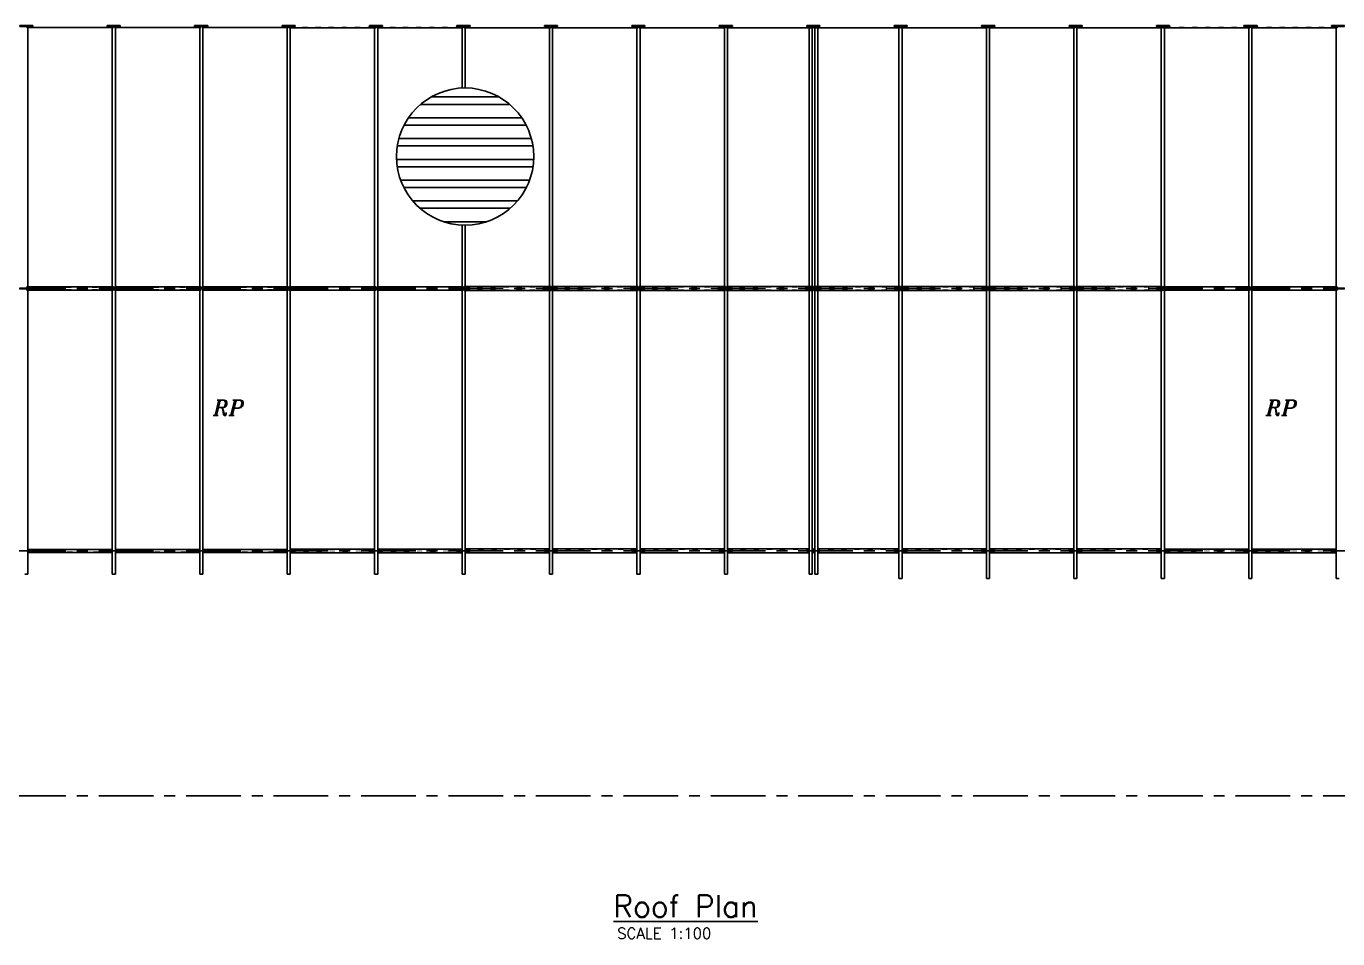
# Model space of a CAD drawing. Header units: inches. Extents: x -15 to 1885144, y -42615 to 866270.
# Drawn here: x 1662029 to 1692024, y 319549 to 340410 of the extents above; entities that cross this region are included whole.
import ezdxf
from ezdxf.enums import TextEntityAlignment as Align

# ---------------------------------------------------------------- set-up
doc = ezdxf.new("R2010")
doc.units = ezdxf.units.IN
doc.header["$LTSCALE"] = 100
doc.header["$MEASUREMENT"] = 0
for name, pattern in [('CENTER', [2, 1.25, -0.25, 0.25, -0.25]), ('dash line', [30, 12, -18]), ('PHANTOM2', [1.25, 0.625, -0.125, 0.125, -0.125, 0.125, -0.125])]:
    doc.linetypes.add(name, pattern=pattern)
for name, color, linetype in [('axis', 8, 'PHANTOM2'), ('layout', 7, 'Continuous'), ('purlins', 4, 'Continuous'), ('text', 3, 'Continuous')]:
    doc.layers.add(name, color=color, linetype=linetype)
doc.styles.add('LEROY100', font='simplex.shx')
doc.styles.add('T45', font='simplex.shx', dxfattribs={"height": 4.5})
doc.styles.add('TEXT-3', font='ITALICT.shx', dxfattribs={"height": 350})

# ---------------------------------------------------------------- blocks, each defined once
blk = doc.blocks.new('*U1115')
at = {"layer": 'layout', "ltscale": 0.01}
for p, q in [((150, 10), (-150, 10)), ((-150, 10), (-150, -10)), ((150, -10), (150, 10)), ((-150, -10), (150, -10))]:
    blk.add_line(p, q, dxfattribs=at)
blk = doc.blocks.new('*U1116')
at = {"layer": 'layout', "color": 0, "linetype": 'ByBlock', "lineweight": -2, "transparency": 16777216}
for p in [(0, 0), (2000, 0), (4000, 0), (6000, 0), (8000, 0), (10000, 0), (12000, 0), (14000, 0), (16000, 0), (18000, 0)]:
    blk.add_blockref('*U1115', p, dxfattribs=at)
blk = doc.blocks.new('*U1117')
at = {"layer": 'layout', "ltscale": 0.01}
for p, q in [((150, 10), (-150, 10)), ((-150, 10), (-150, -10)), ((150, -10), (150, 10)), ((-150, -10), (150, -10))]:
    blk.add_line(p, q, dxfattribs=at)
blk = doc.blocks.new('*U1118')
at = {"layer": 'layout', "color": 0, "linetype": 'ByBlock', "lineweight": -2, "transparency": 16777216}
for p in [(0, 0), (2000, 0), (4000, 0), (6000, 0), (8000, 0), (10000, 0), (12000, 0), (14000, 0), (16000, 0), (18000, 0)]:
    blk.add_blockref('*U1117', p, dxfattribs=at)
blk = doc.blocks.new('*U1119')
at = {"layer": 'layout', "ltscale": 0.01}
for p, q in [((150, 10), (-150, 10)), ((-150, 10), (-150, -10)), ((150, -10), (150, 10)), ((-150, -10), (150, -10))]:
    blk.add_line(p, q, dxfattribs=at)
blk = doc.blocks.new('*U1120')
at = {"layer": 'layout', "color": 0, "linetype": 'ByBlock', "lineweight": -2, "transparency": 16777216}
for p in [(0, 0), (2000, 0), (4000, 0), (6000, 0), (8000, 0), (10000, 0), (12000, 0), (14000, 0), (16000, 0), (18000, 0)]:
    blk.add_blockref('*U1119', p, dxfattribs=at)
blk = doc.blocks.new('*U1121')
at = {"layer": 'layout', "ltscale": 0.01}
for p, q in [((150, 10), (-150, 10)), ((-150, 10), (-150, -10)), ((150, -10), (150, 10)), ((-150, -10), (150, -10))]:
    blk.add_line(p, q, dxfattribs=at)
blk = doc.blocks.new('*U1122')
at = {"layer": 'layout', "color": 0, "linetype": 'ByBlock', "lineweight": -2, "transparency": 16777216}
for p in [(0, 0), (2000, 0), (4000, 0), (6000, 0), (8000, 0), (10000, 0), (12000, 0), (14000, 0), (16000, 0), (18000, 0)]:
    blk.add_blockref('*U1121', p, dxfattribs=at)
blk = doc.blocks.new('*U1159')
at = {"layer": 'purlins', "ltscale": 0.01}
blk.add_line((-35, 0), (35, 0), dxfattribs=at)
blk = doc.blocks.new('*U1160')
at = {"layer": 'purlins', "color": 0, "linetype": 'ByBlock', "lineweight": -2, "transparency": 16777216}
for p in [(0, 0), (2000, 0), (4000, 0), (6000, 0), (8000, 0), (10000, 0), (12000, 0), (14000, 0), (16000, 0)]:
    blk.add_blockref('*U1159', p, dxfattribs=at)
blk = doc.blocks.new('*U1161')
at = {"layer": 'purlins', "ltscale": 0.01}
blk.add_line((-35, 0), (35, 0), dxfattribs=at)
blk = doc.blocks.new('*U1162')
at = {"layer": 'purlins', "color": 0, "linetype": 'ByBlock', "lineweight": -2, "transparency": 16777216}
for p in [(0, 0), (2000, 0), (4000, 0), (6000, 0), (8000, 0), (10000, 0), (12000, 0), (14000, 0), (16000, 0)]:
    blk.add_blockref('*U1161', p, dxfattribs=at)
blk = doc.blocks.new('*U1182')
at = {"layer": 'text', "linetype": 'Continuous', "style": 'TEXT-3'}
for p in [(651, -175), (24728, -175)]:
    blk.add_text('RP', height=350, dxfattribs=at).set_placement(p)
blk = doc.blocks.new('*U1183')
at = {"layer": 'text', "color": 0, "linetype": 'ByBlock', "lineweight": -2, "transparency": 16777216}
blk.add_blockref('*U1182', (0, 0), dxfattribs=at)

msp = doc.modelspace()

# ---------------------------------------------------------------- hatches: boundary and pattern name
at = {"layer": 'layout', "ltscale": 0.01}
h = msp.add_hatch(dxfattribs=at)
h.set_pattern_fill('STEEL', color=256, scale=3802.420809, angle=135)
h.set_pattern_definition([(180, (1060231, 204756.6), (-4e-14, -475.3026), []), (180, (1060062.96, 204588.55), (-4e-14, -475.3026), [])])
h.paths.add_polyline_path([(1670498.282, 337429.695, 1), (1673636.407, 337429.695, 1)])

# ---------------------------------------------------------------- linework, layer by layer
at = {"layer": 'axis', "linetype": 'CENTER', "ltscale": 10}
for p, q in [((1734936.993, 334414.695), (1628025.176, 334414.695)), ((1734936.993, 334414.695), (1628025.176, 334414.695)), ((1734936.993, 334414.695), (1628025.176, 334414.695)), ((1734936.993, 334414.695), (1628025.176, 334414.695)), ((1734936.993, 328414.695), (1628025.176, 328414.695)), ((1734936.993, 328414.695), (1628025.176, 328414.695)), ((1734936.993, 328414.695), (1628025.176, 328414.695)), ((1734936.993, 328414.695), (1628025.176, 328414.695)), ((1734936.993, 322814.695), (1628025.176, 322814.695))]:
    msp.add_line(p, q, dxfattribs=at)
at = {"layer": 'layout', "ltscale": 0.01}
for p, q in [((1662039.378, 340404.695), (1662039.378, 340379.695)), ((1664024.378, 340404.695), (1664024.378, 340379.695)), ((1664044.378, 340404.695), (1664044.378, 340379.695)), ((1668024.378, 340404.695), (1668024.378, 340379.695)), ((1668044.378, 340404.695), (1668044.378, 340374.695)), ((1670024.378, 340404.695), (1670024.378, 340374.695)), ((1670044.378, 340404.695), (1670044.378, 340374.695)), ((1672024.378, 340404.695), (1672024.378, 340374.695)), ((1672044.378, 340404.695), (1672044.378, 340369.695)), ((1674024.378, 340404.695), (1674024.378, 340369.695)), ((1674044.378, 340404.695), (1674044.378, 340369.695)), ((1676024.378, 340404.695), (1676024.378, 340369.695)), ((1676044.378, 340404.695), (1676044.378, 340369.695)), ((1678024.378, 340404.695), (1678024.378, 340369.695)), ((1678044.378, 340404.695), (1678044.378, 340369.695)), ((1680024.378, 340404.695), (1680024.378, 340369.695)), ((1680044.378, 340404.695), (1680044.378, 340369.695)), ((1682014.378, 340404.695), (1682014.378, 340369.695)), ((1682034.378, 340404.695), (1682034.378, 340369.695)), ((1684014.378, 340404.695), (1684014.378, 340369.695)), ((1684034.378, 340404.695), (1684034.378, 340369.695)), ((1686014.378, 340404.695), (1686014.378, 340369.695)), ((1686034.378, 340404.695), (1686034.378, 340369.695)), ((1688014.378, 340404.695), (1688014.378, 340369.695)), ((1688034.378, 340404.695), (1688034.378, 340374.695)), ((1690014.378, 340404.695), (1690014.378, 340374.695)), ((1690034.378, 340404.695), (1690034.378, 340374.695)), ((1692014.378, 340404.695), (1692014.378, 340374.695)), ((1662039.378, 334449.695), (1662039.378, 334424.695)), ((1664024.378, 334449.695), (1664024.378, 334424.695)), ((1664044.378, 334449.695), (1664044.378, 334424.695)), ((1668024.378, 334449.695), (1668024.378, 334424.695)), ((1668044.378, 334454.695), (1668044.378, 334424.695)), ((1670024.378, 334454.695), (1670024.378, 334424.695)), ((1670044.378, 334454.695), (1670044.378, 334424.695)), ((1672024.378, 334454.695), (1672024.378, 334424.695)), ((1672044.378, 334459.695), (1672044.378, 334424.695)), ((1674024.378, 334459.695), (1674024.378, 334424.695)), ((1674044.378, 334459.695), (1674044.378, 334424.695)), ((1676024.378, 334459.695), (1676024.378, 334424.695)), ((1676044.378, 334459.695), (1676044.378, 334424.695)), ((1678024.378, 334459.695), (1678024.378, 334424.695)), ((1678044.378, 334459.695), (1678044.378, 334424.695)), ((1680024.378, 334459.695), (1680024.378, 334424.695)), ((1680044.378, 334459.695), (1680044.378, 334424.695)), ((1682014.378, 334459.695), (1682014.378, 334424.695)), ((1682034.378, 334459.695), (1682034.378, 334424.695)), ((1684014.378, 334459.695), (1684014.378, 334424.695)), ((1684034.378, 334459.695), (1684034.378, 334424.695)), ((1686014.378, 334459.695), (1686014.378, 334424.695)), ((1686034.378, 334459.695), (1686034.378, 334424.695)), ((1688014.378, 334459.695), (1688014.378, 334424.695)), ((1688034.378, 334454.695), (1688034.378, 334424.695)), ((1690014.378, 334454.695), (1690014.378, 334424.695)), ((1690034.378, 334454.695), (1690034.378, 334424.695)), ((1692014.378, 334454.695), (1692014.378, 334424.695)), ((1662039.378, 334404.695), (1662039.378, 334379.695)), ((1664024.378, 334404.695), (1664024.378, 334379.695)), ((1664044.378, 334404.695), (1664044.378, 334379.695)), ((1668024.378, 334404.695), (1668024.378, 334379.695)), ((1668044.378, 334404.695), (1668044.378, 334374.695)), ((1670024.378, 334404.695), (1670024.378, 334374.695)), ((1670044.378, 334404.695), (1670044.378, 334374.695)), ((1672024.378, 334404.695), (1672024.378, 334374.695)), ((1672044.378, 334404.695), (1672044.378, 334369.695)), ((1674024.378, 334404.695), (1674024.378, 334369.695)), ((1674044.378, 334404.695), (1674044.378, 334369.695)), ((1676024.378, 334404.695), (1676024.378, 334369.695)), ((1676044.378, 334404.695), (1676044.378, 334369.695)), ((1678024.378, 334404.695), (1678024.378, 334369.695)), ((1678044.378, 334404.695), (1678044.378, 334369.695)), ((1680024.378, 334404.695), (1680024.378, 334369.695)), ((1680044.378, 334404.695), (1680044.378, 334369.695)), ((1682014.378, 334404.695), (1682014.378, 334369.695)), ((1682034.378, 334404.695), (1682034.378, 334369.695)), ((1684014.378, 334404.695), (1684014.378, 334369.695)), ((1684034.378, 334404.695), (1684034.378, 334369.695)), ((1686014.378, 334404.695), (1686014.378, 334369.695)), ((1686034.378, 334404.695), (1686034.378, 334369.695)), ((1688014.378, 334404.695), (1688014.378, 334369.695)), ((1688034.378, 334404.695), (1688034.378, 334374.695)), ((1690014.378, 334404.695), (1690014.378, 334374.695)), ((1690034.378, 334404.695), (1690034.378, 334374.695)), ((1692014.378, 334404.695), (1692014.378, 334374.695)), ((1680024.378, 328459.695), (1680024.378, 328369.695)), ((1680044.378, 328459.695), (1680044.378, 328369.695)), ((1662179.378, 328424.695), (1662067.345, 328424.695)), ((1662067.345, 328404.695), (1662179.378, 328404.695)), ((1662179.378, 328404.695), (1662179.378, 328424.695)), ((1663879.378, 328424.695), (1663879.378, 328404.695)), ((1663997.468, 328424.695), (1663879.378, 328424.695)), ((1663879.378, 328404.695), (1663997.468, 328404.695)), ((1664179.378, 328424.695), (1664067.345, 328424.695)), ((1664067.345, 328404.695), (1664179.378, 328404.695)), ((1664179.378, 328404.695), (1664179.378, 328424.695)), ((1665879.378, 328424.695), (1665879.378, 328404.695)), ((1665997.468, 328424.695), (1665879.378, 328424.695)), ((1665879.378, 328404.695), (1665997.468, 328404.695)), ((1666179.378, 328424.695), (1666067.345, 328424.695)), ((1666067.345, 328404.695), (1666179.378, 328404.695)), ((1666179.378, 328404.695), (1666179.378, 328424.695)), ((1667879.378, 328424.695), (1667879.378, 328404.695)), ((1667997.468, 328424.695), (1667879.378, 328424.695)), ((1667879.378, 328404.695), (1667997.468, 328404.695)), ((1668179.378, 328424.695), (1668067.345, 328424.695)), ((1668067.345, 328404.695), (1668179.378, 328404.695)), ((1668179.378, 328404.695), (1668179.378, 328424.695)), ((1669879.378, 328424.695), (1669879.378, 328404.695)), ((1669997.468, 328424.695), (1669879.378, 328424.695)), ((1669879.378, 328404.695), (1669997.468, 328404.695)), ((1670179.378, 328424.695), (1670067.345, 328424.695)), ((1670067.345, 328404.695), (1670179.378, 328404.695)), ((1670179.378, 328404.695), (1670179.378, 328424.695)), ((1671879.378, 328424.695), (1671879.378, 328404.695)), ((1671997.468, 328424.695), (1671879.378, 328424.695)), ((1671879.378, 328404.695), (1671997.468, 328404.695)), ((1672179.378, 328424.695), (1672067.345, 328424.695)), ((1672067.345, 328404.695), (1672179.378, 328404.695)), ((1672179.378, 328404.695), (1672179.378, 328424.695)), ((1673879.378, 328424.695), (1673879.378, 328404.695)), ((1673997.468, 328424.695), (1673879.378, 328424.695)), ((1673879.378, 328404.695), (1673997.468, 328404.695)), ((1674179.378, 328424.695), (1674067.345, 328424.695)), ((1674067.345, 328404.695), (1674179.378, 328404.695)), ((1674179.378, 328404.695), (1674179.378, 328424.695)), ((1675879.378, 328424.695), (1675879.378, 328404.695)), ((1675997.468, 328424.695), (1675879.378, 328424.695)), ((1675879.378, 328404.695), (1675997.468, 328404.695)), ((1676179.378, 328424.695), (1676067.345, 328424.695)), ((1676067.345, 328404.695), (1676179.378, 328404.695)), ((1676179.378, 328404.695), (1676179.378, 328424.695)), ((1677879.378, 328424.695), (1677879.378, 328404.695)), ((1677997.468, 328424.695), (1677879.378, 328424.695)), ((1677879.378, 328404.695), (1677997.468, 328404.695)), ((1678179.378, 328424.695), (1678067.345, 328424.695)), ((1678067.345, 328404.695), (1678179.378, 328404.695)), ((1678179.378, 328404.695), (1678179.378, 328424.695)), ((1679879.378, 328424.695), (1679879.378, 328404.695)), ((1679933.529, 328424.695), (1679879.378, 328424.695)), ((1679879.378, 328424.695), (1679933.529, 328424.695)), ((1679879.378, 328404.695), (1679879.378, 328424.695)), ((1679879.378, 328404.695), (1679933.529, 328404.695)), ((1679933.529, 328404.695), (1679879.378, 328404.695)), ((1680065.324, 328424.695), (1680003.433, 328424.695)), ((1680003.433, 328424.695), (1680065.324, 328424.695)), ((1680003.433, 328404.695), (1680065.324, 328404.695)), ((1680065.324, 328404.695), (1680003.433, 328404.695)), ((1680179.378, 328424.695), (1680135.227, 328424.695)), ((1680135.227, 328424.695), (1680179.378, 328424.695)), ((1680135.227, 328404.695), (1680179.378, 328404.695)), ((1680179.378, 328404.695), (1680135.227, 328404.695)), ((1680179.378, 328404.695), (1680179.378, 328424.695)), ((1680179.378, 328424.695), (1680179.378, 328404.695)), ((1681879.378, 328424.695), (1681988.912, 328424.695)), ((1681879.378, 328404.695), (1681879.378, 328424.695)), ((1681988.912, 328404.695), (1681879.378, 328404.695)), ((1682058.789, 328424.695), (1682179.378, 328424.695)), ((1682179.378, 328404.695), (1682058.789, 328404.695)), ((1682179.378, 328424.695), (1682179.378, 328404.695)), ((1683879.378, 328424.695), (1683988.912, 328424.695)), ((1683879.378, 328404.695), (1683879.378, 328424.695)), ((1683988.912, 328404.695), (1683879.378, 328404.695)), ((1684058.789, 328424.695), (1684179.378, 328424.695)), ((1684179.378, 328404.695), (1684058.789, 328404.695)), ((1684179.378, 328424.695), (1684179.378, 328404.695)), ((1685879.378, 328424.695), (1685988.912, 328424.695)), ((1685879.378, 328404.695), (1685879.378, 328424.695)), ((1685988.912, 328404.695), (1685879.378, 328404.695)), ((1686058.789, 328424.695), (1686179.378, 328424.695)), ((1686179.378, 328404.695), (1686058.789, 328404.695)), ((1686179.378, 328424.695), (1686179.378, 328404.695)), ((1687879.378, 328424.695), (1687988.912, 328424.695)), ((1687879.378, 328404.695), (1687879.378, 328424.695)), ((1687988.912, 328404.695), (1687879.378, 328404.695)), ((1688058.789, 328424.695), (1688179.378, 328424.695)), ((1688179.378, 328404.695), (1688058.789, 328404.695)), ((1688179.378, 328424.695), (1688179.378, 328404.695)), ((1689879.378, 328424.695), (1689988.912, 328424.695)), ((1689879.378, 328404.695), (1689879.378, 328424.695)), ((1689988.912, 328404.695), (1689879.378, 328404.695)), ((1690058.789, 328424.695), (1690179.378, 328424.695)), ((1690179.378, 328404.695), (1690058.789, 328404.695)), ((1690179.378, 328424.695), (1690179.378, 328404.695)), ((1691879.378, 328424.695), (1691988.912, 328424.695)), ((1691879.378, 328404.695), (1691879.378, 328424.695)), ((1691988.912, 328404.695), (1691879.378, 328404.695))]:
    msp.add_line(p, q, dxfattribs=at)
at = {"layer": 'layout', "linetype": 'dash line', "ltscale": 0.1}
for p, q in [((1662039.378, 340384.695), (1664024.378, 340384.695)), ((1664044.378, 340384.695), (1666024.378, 340384.695)), ((1666044.378, 340384.695), (1668024.378, 340384.695)), ((1668044.378, 340379.695), (1670024.378, 340379.695)), ((1670044.378, 340379.695), (1672024.378, 340379.695)), ((1672044.378, 340374.695), (1674024.378, 340374.695)), ((1674044.378, 340374.695), (1676024.378, 340374.695)), ((1676044.378, 340374.695), (1678024.378, 340374.695)), ((1678044.378, 340374.695), (1680024.378, 340374.695)), ((1682014.378, 340374.695), (1680044.378, 340374.695)), ((1684014.378, 340374.695), (1682034.378, 340374.695)), ((1686014.378, 340374.695), (1684034.378, 340374.695)), ((1688014.378, 340374.695), (1686034.378, 340374.695)), ((1690014.378, 340379.695), (1688034.378, 340379.695)), ((1692014.378, 340379.695), (1690034.378, 340379.695)), ((1662039.378, 334444.695), (1664024.378, 334444.695)), ((1664044.378, 334444.695), (1666024.378, 334444.695)), ((1666044.378, 334444.695), (1668024.378, 334444.695)), ((1668044.378, 334449.695), (1670024.378, 334449.695)), ((1670044.378, 334449.695), (1672024.378, 334449.695)), ((1672044.378, 334454.695), (1674024.378, 334454.695)), ((1674044.378, 334454.695), (1676024.378, 334454.695)), ((1676044.378, 334454.695), (1678024.378, 334454.695)), ((1678044.378, 334454.695), (1680024.378, 334454.695)), ((1682014.378, 334454.695), (1680044.378, 334454.695)), ((1684014.378, 334454.695), (1682034.378, 334454.695)), ((1686014.378, 334454.695), (1684034.378, 334454.695)), ((1688014.378, 334454.695), (1686034.378, 334454.695)), ((1690014.378, 334449.695), (1688034.378, 334449.695)), ((1692014.378, 334449.695), (1690034.378, 334449.695)), ((1662039.378, 334384.695), (1664024.378, 334384.695)), ((1664044.378, 334384.695), (1666024.378, 334384.695)), ((1666044.378, 334384.695), (1668024.378, 334384.695)), ((1668044.378, 334379.695), (1670024.378, 334379.695)), ((1670044.378, 334379.695), (1672024.378, 334379.695)), ((1672044.378, 334374.695), (1674024.378, 334374.695)), ((1674044.378, 334374.695), (1676024.378, 334374.695)), ((1676044.378, 334374.695), (1678024.378, 334374.695)), ((1678044.378, 334374.695), (1680024.378, 334374.695)), ((1682014.378, 334374.695), (1680044.378, 334374.695)), ((1684014.378, 334374.695), (1682034.378, 334374.695)), ((1686014.378, 334374.695), (1684034.378, 334374.695)), ((1688014.378, 334374.695), (1686034.378, 334374.695)), ((1690014.378, 334379.695), (1688034.378, 334379.695)), ((1692014.378, 334379.695), (1690034.378, 334379.695)), ((1668067.345, 328449.695), (1669997.468, 328449.695)), ((1670067.345, 328449.695), (1671997.468, 328449.695)), ((1672067.345, 328454.695), (1673997.468, 328454.695)), ((1674067.345, 328454.695), (1675997.468, 328454.695)), ((1676067.345, 328454.695), (1677997.468, 328454.695)), ((1678067.345, 328454.695), (1679933.529, 328454.695)), ((1680003.433, 328454.695), (1680024.378, 328454.695)), ((1680065.324, 328454.695), (1680044.378, 328454.695)), ((1681988.912, 328454.695), (1680135.227, 328454.695)), ((1683988.912, 328454.695), (1682058.789, 328454.695)), ((1685988.912, 328454.695), (1684058.789, 328454.695)), ((1687988.912, 328454.695), (1686058.789, 328454.695)), ((1689988.912, 328449.695), (1688058.789, 328449.695)), ((1691988.912, 328449.695), (1690058.789, 328449.695)), ((1662067.345, 328444.695), (1663997.468, 328444.695)), ((1662067.345, 328384.695), (1663997.468, 328384.695)), ((1664067.345, 328444.695), (1665997.468, 328444.695)), ((1664067.345, 328384.695), (1665997.468, 328384.695)), ((1666067.345, 328444.695), (1667997.468, 328444.695)), ((1666067.345, 328384.695), (1667997.468, 328384.695)), ((1668067.345, 328379.695), (1669997.468, 328379.695)), ((1670067.345, 328379.695), (1671997.468, 328379.695)), ((1672067.345, 328374.695), (1673997.468, 328374.695)), ((1674067.345, 328374.695), (1675997.468, 328374.695)), ((1676067.345, 328374.695), (1677997.468, 328374.695)), ((1678067.345, 328374.695), (1679933.529, 328374.695)), ((1680003.433, 328374.695), (1680024.378, 328374.695)), ((1680065.324, 328374.695), (1680044.378, 328374.695)), ((1681988.912, 328374.695), (1680135.227, 328374.695)), ((1683988.912, 328374.695), (1682058.789, 328374.695)), ((1685988.912, 328374.695), (1684058.789, 328374.695)), ((1687988.912, 328374.695), (1686058.789, 328374.695)), ((1689988.912, 328379.695), (1688058.789, 328379.695)), ((1691988.912, 328379.695), (1690058.789, 328379.695))]:
    msp.add_line(p, q, dxfattribs=at)
at = {"layer": 'layout'}
for p, q in [((1662039.378, 340379.695), (1664024.378, 340379.695)), ((1664044.378, 340379.695), (1666024.378, 340379.695)), ((1666044.378, 340379.695), (1668024.378, 340379.695)), ((1668044.378, 340374.695), (1670024.378, 340374.695)), ((1670044.378, 340374.695), (1672024.378, 340374.695)), ((1672044.378, 340369.695), (1674024.378, 340369.695)), ((1674044.378, 340369.695), (1676024.378, 340369.695)), ((1676044.378, 340369.695), (1678024.378, 340369.695)), ((1678044.378, 340369.695), (1680024.378, 340369.695)), ((1682014.378, 340369.695), (1680044.378, 340369.695)), ((1684014.378, 340369.695), (1682034.378, 340369.695)), ((1686014.378, 340369.695), (1684034.378, 340369.695)), ((1688014.378, 340369.695), (1686034.378, 340369.695)), ((1690014.378, 340374.695), (1688034.378, 340374.695)), ((1692014.378, 340374.695), (1690034.378, 340374.695)), ((1662039.378, 334449.695), (1664024.378, 334449.695)), ((1664044.378, 334449.695), (1666024.378, 334449.695)), ((1666044.378, 334449.695), (1668024.378, 334449.695)), ((1668044.378, 334454.695), (1670024.378, 334454.695)), ((1670044.378, 334454.695), (1672024.378, 334454.695)), ((1672044.378, 334459.695), (1674024.378, 334459.695)), ((1674044.378, 334459.695), (1676024.378, 334459.695)), ((1676044.378, 334459.695), (1678024.378, 334459.695)), ((1678044.378, 334459.695), (1680024.378, 334459.695)), ((1682014.378, 334459.695), (1680044.378, 334459.695)), ((1684014.378, 334459.695), (1682034.378, 334459.695)), ((1686014.378, 334459.695), (1684034.378, 334459.695)), ((1688014.378, 334459.695), (1686034.378, 334459.695)), ((1690014.378, 334454.695), (1688034.378, 334454.695)), ((1692014.378, 334454.695), (1690034.378, 334454.695)), ((1662039.378, 334379.695), (1664024.378, 334379.695)), ((1664044.378, 334379.695), (1666024.378, 334379.695)), ((1666044.378, 334379.695), (1668024.378, 334379.695)), ((1668044.378, 334374.695), (1670024.378, 334374.695)), ((1670044.378, 334374.695), (1672024.378, 334374.695)), ((1672044.378, 334369.695), (1674024.378, 334369.695)), ((1674044.378, 334369.695), (1676024.378, 334369.695)), ((1676044.378, 334369.695), (1678024.378, 334369.695)), ((1678044.378, 334369.695), (1680024.378, 334369.695)), ((1682014.378, 334369.695), (1680044.378, 334369.695)), ((1684014.378, 334369.695), (1682034.378, 334369.695)), ((1686014.378, 334369.695), (1684034.378, 334369.695)), ((1688014.378, 334369.695), (1686034.378, 334369.695)), ((1690014.378, 334374.695), (1688034.378, 334374.695)), ((1692014.378, 334374.695), (1690034.378, 334374.695)), ((1662067.345, 328449.695), (1663997.468, 328449.695)), ((1664067.345, 328449.695), (1665997.468, 328449.695)), ((1666067.345, 328449.695), (1667997.468, 328449.695)), ((1668067.345, 328454.695), (1669997.468, 328454.695)), ((1670067.345, 328454.695), (1671997.468, 328454.695)), ((1672067.345, 328459.695), (1673997.468, 328459.695)), ((1674067.345, 328459.695), (1675997.468, 328459.695)), ((1676067.345, 328459.695), (1677997.468, 328459.695)), ((1678067.345, 328459.695), (1679933.529, 328459.695)), ((1680003.433, 328459.695), (1680024.378, 328459.695)), ((1680065.324, 328459.695), (1680044.378, 328459.695)), ((1681988.912, 328459.695), (1680135.227, 328459.695)), ((1683988.912, 328459.695), (1682058.789, 328459.695)), ((1685988.912, 328459.695), (1684058.789, 328459.695)), ((1687988.912, 328459.695), (1686058.789, 328459.695)), ((1689988.912, 328454.695), (1688058.789, 328454.695)), ((1691988.912, 328454.695), (1690058.789, 328454.695)), ((1662067.345, 328379.695), (1663997.468, 328379.695)), ((1664067.345, 328379.695), (1665997.468, 328379.695)), ((1666067.345, 328379.695), (1667997.468, 328379.695)), ((1668067.345, 328374.695), (1669997.468, 328374.695)), ((1670067.345, 328374.695), (1671997.468, 328374.695)), ((1672067.345, 328369.695), (1673997.468, 328369.695)), ((1674067.345, 328369.695), (1675997.468, 328369.695)), ((1676067.345, 328369.695), (1677997.468, 328369.695)), ((1678067.345, 328369.695), (1679933.529, 328369.695)), ((1680003.433, 328369.695), (1680024.378, 328369.695)), ((1680065.324, 328369.695), (1680044.378, 328369.695)), ((1681988.912, 328369.695), (1680135.227, 328369.695)), ((1683988.912, 328369.695), (1682058.789, 328369.695)), ((1685988.912, 328369.695), (1684058.789, 328369.695)), ((1687988.912, 328369.695), (1686058.789, 328369.695)), ((1689988.912, 328374.695), (1688058.789, 328374.695)), ((1691988.912, 328374.695), (1690058.789, 328374.695))]:
    msp.add_line(p, q, dxfattribs=at)
at = {"layer": 'layout', "linetype": 'dash line', "ltscale": 0.01}
for p, q in [((1666024.378, 340404.695), (1666024.378, 340379.695)), ((1666044.378, 340404.695), (1666044.378, 340379.695)), ((1666024.378, 334449.695), (1666024.378, 334424.695)), ((1666044.378, 334449.695), (1666044.378, 334424.695)), ((1666024.378, 334404.695), (1666024.378, 334379.695)), ((1666044.378, 334404.695), (1666044.378, 334379.695))]:
    msp.add_line(p, q, dxfattribs=at)
at = {"layer": 'layout', "ltscale": 0.01}
msp.add_circle((1672067.345, 337429.695), 1569.062, dxfattribs=at)
at = {"layer": 'purlins', "ltscale": 0.01}
for p, q in [((1662067.345, 334449.695), (1662067.345, 340404.695)), ((1663997.468, 334449.695), (1663997.468, 340404.695)), ((1664067.345, 334449.695), (1664067.345, 340404.695)), ((1665997.468, 334449.695), (1665997.468, 340404.695)), ((1666067.345, 334449.695), (1666067.345, 340404.695)), ((1667997.468, 334449.695), (1667997.468, 340404.695)), ((1668067.345, 334454.695), (1668067.345, 340404.695)), ((1669997.468, 334454.695), (1669997.468, 340404.695)), ((1670067.345, 340404.695), (1669997.468, 340404.695)), ((1670067.345, 334454.695), (1670067.345, 340404.695)), ((1671997.468, 338997.201), (1671997.468, 340404.695)), ((1672067.345, 338998.758), (1672067.345, 340404.695)), ((1673997.468, 334454.695), (1673997.468, 340404.695)), ((1674067.345, 334454.695), (1674067.345, 340404.695)), ((1675997.468, 334454.695), (1675997.468, 340404.695)), ((1676067.345, 334454.695), (1676067.345, 340404.695)), ((1677997.468, 334454.695), (1677997.468, 340404.695)), ((1678067.345, 334454.695), (1678067.345, 340404.695)), ((1679933.529, 334454.695), (1679933.529, 340404.695)), ((1680003.433, 334454.695), (1680003.433, 340404.695)), ((1680065.324, 334454.695), (1680065.324, 340404.695)), ((1680135.227, 334454.695), (1680135.227, 340404.695)), ((1681988.912, 334454.695), (1681988.912, 340404.695)), ((1682058.789, 334454.695), (1682058.789, 340404.695)), ((1683988.912, 334454.695), (1683988.912, 340404.695)), ((1684058.789, 334454.695), (1684058.789, 340404.695)), ((1685988.912, 334454.695), (1685988.912, 340404.695)), ((1686058.789, 334454.695), (1686058.789, 340404.695)), ((1687988.912, 334454.695), (1687988.912, 340404.695)), ((1688058.789, 334454.695), (1688058.789, 340404.695)), ((1689988.912, 334454.695), (1689988.912, 340404.695)), ((1690058.789, 334454.695), (1690058.789, 340404.695)), ((1691988.912, 334454.695), (1691988.912, 340404.695)), ((1671997.468, 334454.695), (1671997.468, 335862.19)), ((1672067.345, 334454.695), (1672067.345, 335860.633)), ((1662067.345, 334424.695), (1662067.345, 334449.695)), ((1663997.468, 334424.695), (1663997.468, 334449.695)), ((1664067.345, 334424.695), (1664067.345, 334449.695)), ((1665997.468, 334424.695), (1665997.468, 334459.695)), ((1666067.345, 334424.695), (1666067.345, 334459.695)), ((1667997.468, 334424.695), (1667997.468, 334459.695)), ((1668067.345, 334424.695), (1668067.345, 334459.695)), ((1669997.468, 334424.695), (1669997.468, 334459.695)), ((1670067.345, 334424.695), (1670067.345, 334459.695)), ((1671997.468, 334424.695), (1671997.468, 334459.695)), ((1672067.345, 334424.695), (1672067.345, 334459.695)), ((1673997.468, 334424.695), (1673997.468, 334459.695)), ((1674067.345, 334424.695), (1674067.345, 334459.695)), ((1675997.468, 334424.695), (1675997.468, 334459.695)), ((1676067.345, 334424.695), (1676067.345, 334459.695)), ((1677997.468, 334424.695), (1677997.468, 334459.695)), ((1678067.345, 334424.695), (1678067.345, 334459.695)), ((1679933.529, 334424.695), (1679933.529, 334459.695)), ((1680003.433, 334424.695), (1680003.433, 334459.695)), ((1680065.324, 334424.695), (1680065.324, 334459.695)), ((1680135.227, 334424.695), (1680135.227, 334459.695)), ((1681988.912, 334424.695), (1681988.912, 334459.695)), ((1682058.789, 334424.695), (1682058.789, 334459.695)), ((1683988.912, 334424.695), (1683988.912, 334459.695)), ((1684058.789, 334424.695), (1684058.789, 334459.695)), ((1685988.912, 334424.695), (1685988.912, 334459.695)), ((1686058.789, 334424.695), (1686058.789, 334459.695)), ((1687988.912, 334424.695), (1687988.912, 334459.695)), ((1688058.789, 334424.695), (1688058.789, 334459.695)), ((1689988.912, 334424.695), (1689988.912, 334459.695)), ((1690058.789, 334424.695), (1690058.789, 334459.695)), ((1691988.912, 334424.695), (1691988.912, 334459.695)), ((1662067.345, 327884.695), (1662067.345, 334404.695)), ((1663997.468, 327884.695), (1663997.468, 334404.695)), ((1664067.345, 327884.695), (1664067.345, 334404.695)), ((1665997.468, 327884.695), (1665997.468, 334404.695)), ((1666067.345, 327884.695), (1666067.345, 334404.695)), ((1667997.468, 327884.695), (1667997.468, 334404.695)), ((1668067.345, 327884.695), (1668067.345, 334404.695)), ((1669997.468, 327884.695), (1669997.468, 334404.695)), ((1670067.345, 334404.695), (1669997.468, 334404.695)), ((1670067.345, 327884.695), (1670067.345, 334404.695)), ((1671997.468, 327884.695), (1671997.468, 334404.695)), ((1672067.345, 327884.695), (1672067.345, 334404.695)), ((1673997.468, 327884.695), (1673997.468, 334404.695)), ((1674067.345, 327884.695), (1674067.345, 334404.695)), ((1675997.468, 327884.695), (1675997.468, 334404.695)), ((1676067.345, 327884.695), (1676067.345, 334404.695)), ((1677997.468, 327884.695), (1677997.468, 334404.695)), ((1678067.345, 327884.695), (1678067.345, 334404.695)), ((1679933.529, 327884.695), (1679933.529, 334404.695)), ((1680003.433, 327884.695), (1680003.433, 334404.695)), ((1680065.324, 327884.695), (1680065.324, 334404.695)), ((1680135.227, 327884.695), (1680135.227, 334404.695)), ((1681988.912, 327784.695), (1681988.912, 334404.695)), ((1682058.789, 327784.695), (1682058.789, 334404.695)), ((1683988.912, 327784.695), (1683988.912, 334404.695)), ((1684058.789, 327784.695), (1684058.789, 334404.695)), ((1685988.912, 327784.695), (1685988.912, 334404.695)), ((1686058.789, 327784.695), (1686058.789, 334404.695)), ((1687988.912, 327784.695), (1687988.912, 334404.695)), ((1688058.789, 327784.695), (1688058.789, 334404.695)), ((1689988.912, 327784.695), (1689988.912, 334404.695)), ((1690058.789, 327784.695), (1690058.789, 334404.695)), ((1691988.912, 327784.695), (1691988.912, 334404.695)), ((1679933.529, 327884.695), (1680003.433, 327884.695)), ((1680065.324, 327884.695), (1680135.227, 327884.695))]:
    msp.add_line(p, q, dxfattribs=at)

# ---------------------------------------------------------------- block references
at = {"layer": 'layout'}
for name, p in [('*U1120', (1662029.378, 340414.695)), ('*U1116', (1662029.378, 334414.695))]:
    msp.add_blockref(name, p, dxfattribs=at)
at = {"layer": 'layout', "xscale": -1}
for name, p in [('*U1122', (1698029.378, 340414.695)), ('*U1118', (1698029.378, 334414.695))]:
    msp.add_blockref(name, p, dxfattribs=at)
at = {"layer": 'purlins'}
msp.add_blockref('*U1160', (1662032.406, 327884.695), dxfattribs=at)
at = {"layer": 'purlins', "xscale": -1}
msp.add_blockref('*U1162', (1698023.85, 327784.695), dxfattribs=at)
at = {"layer": 'text'}
msp.add_blockref('*U1183', (1665651.315, 331684.429), dxfattribs=at)

# ---------------------------------------------------------------- texts
at = {"layer": 'text', "style": 'T45'}
msp.add_text('%%URoof Plan', height=500, dxfattribs=at).set_placement((1675458.656, 320043.532))
at = {"layer": 'text', "ltscale": 1000, "style": 'LEROY100'}
msp.add_text('SCALE 1:100', height=250, dxfattribs=at).set_placement((1676621.214, 319674.193), align=Align.MIDDLE)

doc.saveas('drawing.dxf')
